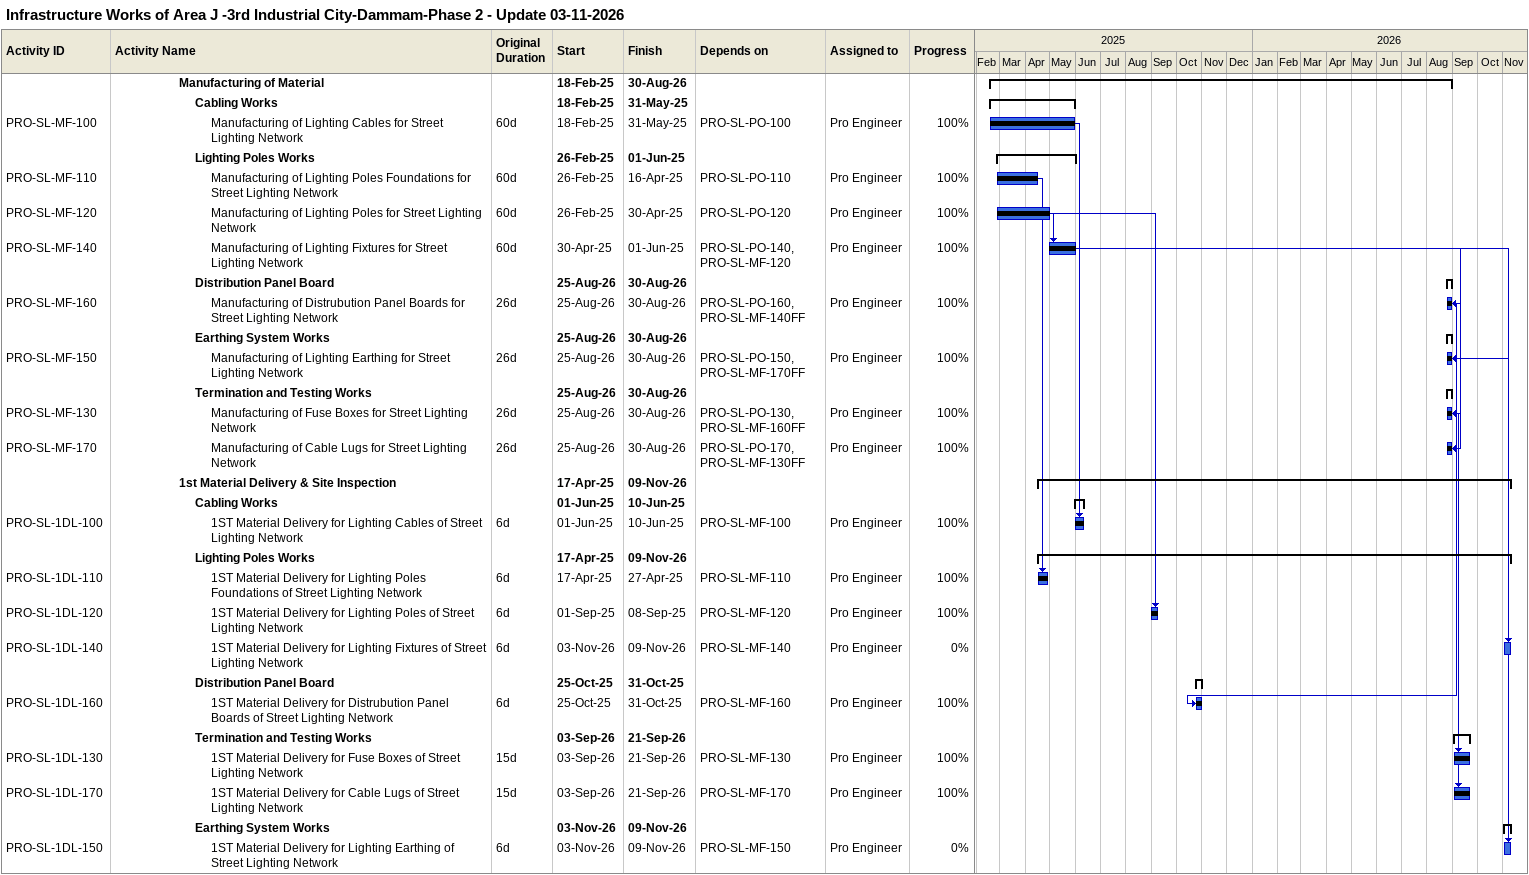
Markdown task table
Infrastructure Works of Area J -3rd Industrial City-Dammam-Phase 2 - Update 03-11-2026

| ID | Level | Task | Original duration | Start | Finish | Predecessors | Resources | % complete |
|---|---|---|---|---|---|---|---|---|
|  | 5 | **Manufacturing of Material** |  | 2025-02-18 | 2026-08-30 |  |  |  |
|  | 6 | **Cabling Works** |  | 2025-02-18 | 2025-05-31 |  |  |  |
| PRO-SL-MF-100 | 7 | Manufacturing of Lighting Cables for Street Lighting Network | 60d | 2025-02-18 | 2025-05-31 | PRO-SL-PO-100 | Pro Engineer | 100 |
|  | 6 | **Lighting Poles Works** |  | 2025-02-26 | 2025-06-01 |  |  |  |
| PRO-SL-MF-110 | 7 | Manufacturing of Lighting Poles Foundations for Street Lighting Network | 60d | 2025-02-26 | 2025-04-16 | PRO-SL-PO-110 | Pro Engineer | 100 |
| PRO-SL-MF-120 | 7 | Manufacturing of Lighting Poles for Street Lighting Network | 60d | 2025-02-26 | 2025-04-30 | PRO-SL-PO-120 | Pro Engineer | 100 |
| PRO-SL-MF-140 | 7 | Manufacturing of Lighting Fixtures for Street Lighting Network | 60d | 2025-04-30 | 2025-06-01 | PRO-SL-PO-140, PRO-SL-MF-120 | Pro Engineer | 100 |
|  | 6 | **Distribution Panel Board** |  | 2026-08-25 | 2026-08-30 |  |  |  |
| PRO-SL-MF-160 | 7 | Manufacturing of Distrubution Panel Boards for Street Lighting Network | 26d | 2026-08-25 | 2026-08-30 | PRO-SL-PO-160, PRO-SL-MF-140FF | Pro Engineer | 100 |
|  | 6 | **Earthing System Works** |  | 2026-08-25 | 2026-08-30 |  |  |  |
| PRO-SL-MF-150 | 7 | Manufacturing of Lighting Earthing for Street Lighting Network | 26d | 2026-08-25 | 2026-08-30 | PRO-SL-PO-150, PRO-SL-MF-170FF | Pro Engineer | 100 |
|  | 6 | **Termination and Testing Works** |  | 2026-08-25 | 2026-08-30 |  |  |  |
| PRO-SL-MF-130 | 7 | Manufacturing of Fuse Boxes for Street Lighting Network | 26d | 2026-08-25 | 2026-08-30 | PRO-SL-PO-130, PRO-SL-MF-160FF | Pro Engineer | 100 |
| PRO-SL-MF-170 | 7 | Manufacturing of Cable Lugs for Street Lighting Network | 26d | 2026-08-25 | 2026-08-30 | PRO-SL-PO-170, PRO-SL-MF-130FF | Pro Engineer | 100 |
|  | 5 | **1st Material Delivery & Site Inspection** |  | 2025-04-17 | 2026-11-09 |  |  |  |
|  | 6 | **Cabling Works** |  | 2025-06-01 | 2025-06-10 |  |  |  |
| PRO-SL-1DL-100 | 7 | 1ST Material Delivery for Lighting Cables of Street Lighting Network | 6d | 2025-06-01 | 2025-06-10 | PRO-SL-MF-100 | Pro Engineer | 100 |
|  | 6 | **Lighting Poles Works** |  | 2025-04-17 | 2026-11-09 |  |  |  |
| PRO-SL-1DL-110 | 7 | 1ST Material Delivery for Lighting Poles Foundations of Street Lighting Network | 6d | 2025-04-17 | 2025-04-27 | PRO-SL-MF-110 | Pro Engineer | 100 |
| PRO-SL-1DL-120 | 7 | 1ST Material Delivery for Lighting Poles of Street Lighting Network | 6d | 2025-09-01 | 2025-09-08 | PRO-SL-MF-120 | Pro Engineer | 100 |
| PRO-SL-1DL-140 | 7 | 1ST Material Delivery for Lighting Fixtures of Street Lighting Network | 6d | 2026-11-03 | 2026-11-09 | PRO-SL-MF-140 | Pro Engineer | 0 |
|  | 6 | **Distribution Panel Board** |  | 2025-10-25 | 2025-10-31 |  |  |  |
| PRO-SL-1DL-160 | 7 | 1ST Material Delivery for Distrubution Panel Boards of Street Lighting Network | 6d | 2025-10-25 | 2025-10-31 | PRO-SL-MF-160 | Pro Engineer | 100 |
|  | 6 | **Termination and Testing Works** |  | 2026-09-03 | 2026-09-21 |  |  |  |
| PRO-SL-1DL-130 | 7 | 1ST Material Delivery for Fuse Boxes of Street Lighting Network | 15d | 2026-09-03 | 2026-09-21 | PRO-SL-MF-130 | Pro Engineer | 100 |
| PRO-SL-1DL-170 | 7 | 1ST Material Delivery for Cable Lugs of Street Lighting Network | 15d | 2026-09-03 | 2026-09-21 | PRO-SL-MF-170 | Pro Engineer | 100 |
|  | 6 | **Earthing System Works** |  | 2026-11-03 | 2026-11-09 |  |  |  |
| PRO-SL-1DL-150 | 7 | 1ST Material Delivery for Lighting Earthing of Street Lighting Network | 6d | 2026-11-03 | 2026-11-09 | PRO-SL-MF-150 | Pro Engineer | 0 |
